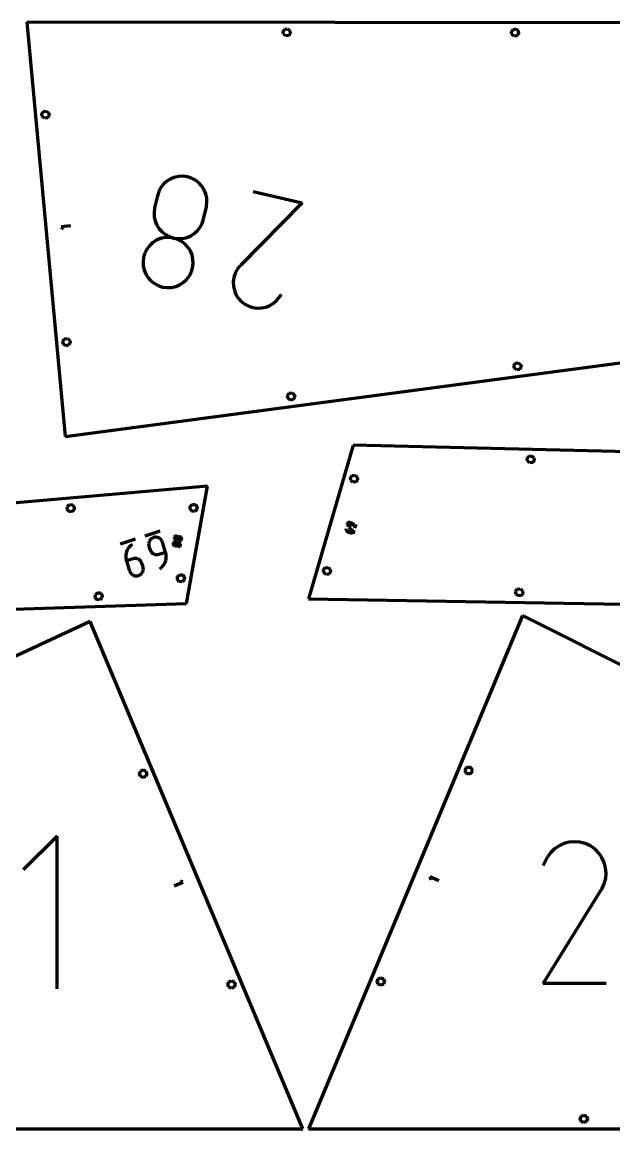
# Model space of a CAD drawing. Header units: inches. Extents: x -100 to 100, y -100 to -26.
# Drawn here: x -49.31 to -36.35, y -99.94 to -75.72 of the extents above; entities that cross this region are included whole.
import ezdxf

# ---------------------------------------------------------------- set-up
doc = ezdxf.new("R2010")
doc.units = ezdxf.units.IN
doc.header["$MEASUREMENT"] = 0
for name, color, linetype, lineweight in [('annotation', 7, 'Continuous', 0), ('boundary', 7, 'Continuous', 0), ('hole', 7, 'Continuous', 0)]:
    doc.layers.add(name, color=color, linetype=linetype, lineweight=lineweight)

msp = doc.modelspace()

# ---------------------------------------------------------------- linework, layer by layer
at = {"layer": 'annotation', "color": 1, "lineweight": 70}
for p, q in [((-46.148126, -79.198805), (-46.217899, -79.261613)), ((-46.068941, -79.148859), (-46.148126, -79.198805)), ((-45.982208, -79.112931), (-46.068941, -79.148859)), ((-45.889793, -79.092171), (-45.982208, -79.112931)), ((-45.793559, -79.087735), (-45.889793, -79.092171)), ((-45.695372, -79.100775), (-45.793559, -79.087735)), ((-45.601056, -79.13103), (-45.695372, -79.100775)), ((-45.695372, -79.100775), (-45.695372, -79.100775)), ((-45.515989, -79.176242), (-45.601056, -79.13103)), ((-45.44136, -79.234571), (-45.515989, -79.176242)), ((-46.321745, -79.421205), (-46.35209, -79.515683)), ((-46.276393, -79.336131), (-46.321745, -79.421205)), ((-46.217899, -79.261613), (-46.276393, -79.336131)), ((-45.378363, -79.304175), (-45.44136, -79.234571)), ((-45.328187, -79.383214), (-45.378363, -79.304175)), ((-45.292025, -79.469848), (-45.328187, -79.383214)), ((-44.253305, -79.425164), (-43.180752, -79.666388)), ((-46.35209, -79.515683), (-46.412175, -79.782837)), ((-45.271068, -79.562235), (-45.292025, -79.469848)), ((-45.279537, -79.756907), (-45.266509, -79.658535)), ((-45.266509, -79.658535), (-45.271068, -79.562235)), ((-43.180752, -79.666388), (-44.530665, -81.038992)), ((-46.412175, -79.782837), (-46.425219, -79.881254)), ((-46.425219, -79.881254), (-46.420699, -79.977677)), ((-46.412175, -79.782837), (-46.412175, -79.782837)), ((-45.339621, -80.024061), (-45.279537, -79.756907)), ((-45.279537, -79.756907), (-45.279537, -79.756907)), ((-48.251881, -80.175956), (-48.46098, -80.195384)), ((-46.420699, -79.977677), (-46.3998, -80.070241)), ((-46.3998, -80.070241), (-46.363702, -80.157086)), ((-46.363702, -80.157086), (-46.31359, -80.236349)), ((-45.415326, -80.203727), (-45.369963, -80.118546)), ((-45.369963, -80.118546), (-45.339621, -80.024061)), ((-48.46098, -80.195384), (-48.410162, -80.237549)), ((-46.31359, -80.236349), (-46.250646, -80.306167)), ((-46.250646, -80.306167), (-46.176052, -80.364679)), ((-46.176052, -80.364679), (-46.090991, -80.410021)), ((-46.090991, -80.410021), (-45.996646, -80.440331)), ((-45.709655, -80.427804), (-45.622875, -80.391643)), ((-45.622875, -80.391643), (-45.543649, -80.341456)), ((-45.543649, -80.341456), (-45.473844, -80.278424)), ((-45.473844, -80.278424), (-45.415326, -80.203727)), ((-46.519426, -80.602291), (-46.577966, -80.67701)), ((-46.4496, -80.539244), (-46.519426, -80.602291)), ((-46.370358, -80.489047), (-46.4496, -80.539244)), ((-46.283571, -80.452879), (-46.370358, -80.489047)), ((-46.19111, -80.431918), (-46.283571, -80.452879)), ((-46.094845, -80.427343), (-46.19111, -80.431918)), ((-45.996646, -80.440331), (-46.094845, -80.427343)), ((-45.996646, -80.440331), (-45.996646, -80.440331)), ((-45.996646, -80.440331), (-45.898408, -80.453329)), ((-45.902343, -80.470638), (-45.996646, -80.440331)), ((-45.996646, -80.440331), (-45.996646, -80.440331)), ((-45.817306, -80.515989), (-45.902343, -80.470638)), ((-45.898408, -80.453329), (-45.802122, -80.448759)), ((-45.742723, -80.574519), (-45.817306, -80.515989)), ((-45.802122, -80.448759), (-45.709655, -80.427804)), ((-45.679779, -80.644363), (-45.742723, -80.574519)), ((-45.62966, -80.723653), (-45.679779, -80.644363)), ((-46.653706, -80.856753), (-46.666649, -80.954725)), ((-46.623349, -80.762224), (-46.653706, -80.856753)), ((-46.653706, -80.856753), (-46.653706, -80.856753)), ((-46.577966, -80.67701), (-46.623349, -80.762224)), ((-45.593552, -80.810526), (-45.62966, -80.723653)), ((-45.572641, -80.903114), (-45.593552, -80.810526)), ((-46.666649, -80.954725), (-46.662054, -81.05081)), ((-46.662054, -81.05081), (-46.641099, -81.143131)), ((-46.641099, -81.143131), (-46.604965, -81.229811)), ((-45.611402, -81.192057), (-45.581152, -81.097977)), ((-45.581152, -81.097977), (-45.568112, -80.999553)), ((-45.581152, -81.097977), (-45.581152, -81.097977)), ((-45.568112, -80.999553), (-45.572641, -80.903114)), ((-44.604192, -81.130195), (-44.648581, -81.215894)), ((-44.54351, -81.051537), (-44.604192, -81.130195)), ((-44.542074, -81.049848), (-44.54351, -81.051537)), ((-44.54351, -81.051537), (-44.54351, -81.051537)), ((-44.540665, -81.048258), (-44.542074, -81.049848)), ((-44.539271, -81.046756), (-44.540665, -81.048258)), ((-44.537882, -81.045332), (-44.539271, -81.046756)), ((-44.536489, -81.043974), (-44.537882, -81.045332)), ((-44.535081, -81.042672), (-44.536489, -81.043974)), ((-44.533648, -81.041415), (-44.535081, -81.042672)), ((-44.53218, -81.040192), (-44.533648, -81.041415)), ((-44.530665, -81.038992), (-44.53218, -81.040192)), ((-44.530665, -81.038992), (-44.530665, -81.038992)), ((-46.604965, -81.229811), (-46.55483, -81.308972)), ((-46.55483, -81.308972), (-46.491874, -81.378738)), ((-46.491874, -81.378738), (-46.417275, -81.43723)), ((-45.784926, -81.414243), (-45.715159, -81.351381)), ((-45.715159, -81.351381), (-45.656694, -81.276922)), ((-45.656694, -81.276922), (-45.611402, -81.192057)), ((-44.6768, -81.306446), (-44.688973, -81.399659)), ((-44.648581, -81.215894), (-44.6768, -81.306446)), ((-46.417275, -81.43723), (-46.332215, -81.482571)), ((-46.332215, -81.482571), (-46.237871, -81.512885)), ((-46.237871, -81.512885), (-46.237871, -81.512885)), ((-46.237871, -81.512885), (-46.139632, -81.525884)), ((-46.139632, -81.525884), (-46.043349, -81.521328)), ((-46.043349, -81.521328), (-45.950891, -81.500408)), ((-45.950891, -81.500408), (-45.864127, -81.464316)), ((-45.864127, -81.464316), (-45.784926, -81.414243)), ((-44.688973, -81.399659), (-44.685222, -81.493345)), ((-44.685222, -81.493345), (-44.66567, -81.585314)), ((-44.66567, -81.585314), (-44.63044, -81.673377)), ((-44.63044, -81.673377), (-44.579656, -81.755342)), ((-44.579656, -81.755342), (-44.51344, -81.829021)), ((-44.51344, -81.829021), (-44.51344, -81.829021)), ((-44.51344, -81.829021), (-44.434407, -81.889177)), ((-43.891084, -81.914431), (-43.809154, -81.863358)), ((-43.809154, -81.863358), (-43.735444, -81.796679)), ((-43.735444, -81.796679), (-43.634638, -81.677426)), ((-44.434407, -81.889177), (-44.348485, -81.933229)), ((-44.348485, -81.933229), (-44.257832, -81.961249)), ((-44.257832, -81.961249), (-44.164607, -81.973308)), ((-44.164607, -81.973308), (-44.070969, -81.969477)), ((-44.070969, -81.969477), (-43.979075, -81.949828)), ((-43.979075, -81.949828), (-43.891084, -81.914431)), ((-42.19376, -86.69634), (-42.193858, -86.702811)), ((-42.193858, -86.702811), (-42.192842, -86.709097)), ((-42.192476, -86.689812), (-42.19376, -86.69634)), ((-42.192842, -86.709097), (-42.190782, -86.715066)), ((-42.190044, -86.683606), (-42.192476, -86.689812)), ((-42.192476, -86.689812), (-42.192476, -86.689812)), ((-42.190782, -86.715066), (-42.187751, -86.720588)), ((-42.186645, -86.67809), (-42.190044, -86.683606)), ((-42.182408, -86.673335), (-42.186645, -86.67809)), ((-42.177462, -86.669411), (-42.182408, -86.673335)), ((-42.171938, -86.666389), (-42.177462, -86.669411)), ((-42.165965, -86.66434), (-42.171938, -86.666389)), ((-42.159673, -86.663333), (-42.165965, -86.66434)), ((-42.153191, -86.663439), (-42.159673, -86.663333)), ((-42.146649, -86.664728), (-42.153191, -86.663439)), ((-42.093428, -86.680256), (-42.146649, -86.664728)), ((-42.146649, -86.664728), (-42.146649, -86.664728)), ((-42.106194, -86.721887), (-42.103767, -86.715693)), ((-42.103767, -86.715693), (-42.093428, -86.680256)), ((-42.082897, -86.684179), (-42.093428, -86.680256)), ((-42.073223, -86.689487), (-42.082897, -86.684179)), ((-42.064508, -86.696043), (-42.073223, -86.689487)), ((-42.056853, -86.703714), (-42.064508, -86.696043)), ((-42.050362, -86.712367), (-42.056853, -86.703714)), ((-42.045135, -86.721866), (-42.050362, -86.712367)), ((-42.024574, -86.782058), (-42.001295, -86.702265)), ((-46.297765, -86.859518), (-46.627772, -86.965133)), ((-42.22542, -86.802728), (-42.22542, -86.802728)), ((-42.22542, -86.802728), (-42.224575, -86.813991)), ((-42.224575, -86.813991), (-42.222164, -86.824803)), ((-42.222164, -86.824803), (-42.218288, -86.835031)), ((-42.218288, -86.835031), (-42.213047, -86.844543)), ((-42.213047, -86.844543), (-42.206541, -86.853205)), ((-42.206541, -86.853205), (-42.198871, -86.860885)), ((-42.198871, -86.860885), (-42.190138, -86.867448)), ((-42.190138, -86.867448), (-42.180442, -86.872762)), ((-42.187751, -86.720588), (-42.183819, -86.725533)), ((-42.183819, -86.725533), (-42.179057, -86.729771)), ((-42.180442, -86.872762), (-42.169884, -86.876693)), ((-42.179057, -86.729771), (-42.173536, -86.733172)), ((-42.173536, -86.733172), (-42.167327, -86.735604)), ((-42.159545, -86.841256), (-42.169884, -86.876693)), ((-42.169884, -86.876693), (-42.116843, -86.892168)), ((-42.167327, -86.735604), (-42.149584, -86.74078)), ((-42.157117, -86.835048), (-42.159545, -86.841256)), ((-42.153727, -86.829529), (-42.157117, -86.835048)), ((-42.149503, -86.82477), (-42.153727, -86.829529)), ((-42.149584, -86.74078), (-42.149584, -86.74078)), ((-42.149584, -86.74078), (-42.143042, -86.742068)), ((-42.144573, -86.820842), (-42.149503, -86.82477)), ((-42.139066, -86.817816), (-42.144573, -86.820842)), ((-42.143042, -86.742068), (-42.13656, -86.74217)), ((-42.133109, -86.815761), (-42.139066, -86.817816)), ((-42.13656, -86.74217), (-42.130267, -86.741157)), ((-42.12683, -86.81475), (-42.133109, -86.815761)), ((-42.130267, -86.741157), (-42.124294, -86.739102)), ((-42.120357, -86.814854), (-42.12683, -86.81475)), ((-42.124294, -86.739102), (-42.11877, -86.736075)), ((-42.113819, -86.816142), (-42.120357, -86.814854)), ((-42.11877, -86.736075), (-42.113826, -86.73215)), ((-42.116843, -86.892168), (-42.116843, -86.892168)), ((-42.116843, -86.892168), (-42.110301, -86.893456)), ((-42.113826, -86.73215), (-42.109591, -86.727396)), ((-42.096165, -86.821293), (-42.113819, -86.816142)), ((-42.113819, -86.816142), (-42.113819, -86.816142)), ((-42.110301, -86.893456), (-42.103819, -86.893558)), ((-42.109591, -86.727396), (-42.106194, -86.721887)), ((-42.103819, -86.893558), (-42.097526, -86.892545)), ((-42.097526, -86.892545), (-42.091553, -86.89049)), ((-42.089956, -86.823723), (-42.096165, -86.821293)), ((-42.091553, -86.89049), (-42.08603, -86.887463)), ((-42.084435, -86.827119), (-42.089956, -86.823723)), ((-42.08603, -86.887463), (-42.081085, -86.883538)), ((-42.079673, -86.831351), (-42.084435, -86.827119)), ((-42.081085, -86.883538), (-42.07685, -86.878784)), ((-42.075741, -86.836291), (-42.079673, -86.831351)), ((-42.07685, -86.878784), (-42.073454, -86.873275)), ((-42.07271, -86.841809), (-42.075741, -86.836291)), ((-42.073454, -86.873275), (-42.071026, -86.867081)), ((-42.070652, -86.847775), (-42.07271, -86.841809)), ((-42.071026, -86.867081), (-42.069738, -86.860541)), ((-42.071026, -86.867081), (-42.071026, -86.867081)), ((-42.069637, -86.854063), (-42.070652, -86.847775)), ((-42.069738, -86.860541), (-42.069637, -86.854063)), ((-42.062712, -86.912778), (-42.039432, -86.832985)), ((-42.041276, -86.732078), (-42.045135, -86.721866)), ((-42.038885, -86.742869), (-42.041276, -86.732078)), ((-42.038065, -86.754105), (-42.038885, -86.742869)), ((-42.038065, -86.754105), (-42.038065, -86.754105)), ((-46.838399, -87.032542), (-47.168406, -87.138158)), ((-46.940444, -87.173372), (-46.972159, -87.206796)), ((-46.90353, -87.144339), (-46.940444, -87.173372)), ((-46.90353, -87.144339), (-46.90353, -87.144339)), ((-46.539585, -87.107995), (-46.543105, -87.13432)), ((-46.543105, -87.13432), (-46.541965, -87.161316)), ((-46.541965, -87.161316), (-46.535887, -87.188437)), ((-46.531686, -87.082889), (-46.539585, -87.107995)), ((-46.535887, -87.188437), (-46.51252, -87.26145)), ((-46.519687, -87.05955), (-46.531686, -87.082889)), ((-46.503867, -87.038524), (-46.519687, -87.05955)), ((-46.484507, -87.020359), (-46.503867, -87.038524)), ((-46.461885, -87.005602), (-46.484507, -87.020359)), ((-46.436282, -86.994801), (-46.461885, -87.005602)), ((-46.40922, -86.988747), (-46.436282, -86.994801)), ((-46.436282, -86.994801), (-46.436282, -86.994801)), ((-46.382263, -86.987637), (-46.40922, -86.988747)), ((-46.355962, -86.991188), (-46.382263, -86.987637)), ((-46.330867, -86.99912), (-46.355962, -86.991188)), ((-46.307529, -87.01115), (-46.330867, -86.99912)), ((-46.286499, -87.026997), (-46.307529, -87.01115)), ((-46.268326, -87.04638), (-46.286499, -87.026997)), ((-46.253563, -87.069016), (-46.268326, -87.04638)), ((-46.242759, -87.094624), (-46.253563, -87.069016)), ((-46.172551, -87.313994), (-46.242759, -87.094624)), ((-46.242759, -87.094624), (-46.242759, -87.094624)), ((-46.007045, -87.129697), (-46.007637, -87.136322)), ((-46.007637, -87.136322), (-46.007062, -87.142766)), ((-46.007062, -87.142766), (-46.005403, -87.148907)), ((-46.005287, -87.123281), (-46.007045, -87.129697)), ((-46.007045, -87.129697), (-46.007045, -87.129697)), ((-46.005403, -87.148907), (-46.002743, -87.154623)), ((-46.002498, -87.117443), (-46.005287, -87.123281)), ((-46.002743, -87.154623), (-45.999163, -87.159793)), ((-45.998799, -87.112268), (-46.002498, -87.117443)), ((-45.999163, -87.159793), (-45.994748, -87.164293)), ((-45.994311, -87.10784), (-45.998799, -87.112268)), ((-45.994748, -87.164293), (-45.98958, -87.168003)), ((-45.989152, -87.104246), (-45.994311, -87.10784)), ((-45.98958, -87.168003), (-45.983741, -87.170801)), ((-45.983443, -87.10157), (-45.989152, -87.104246)), ((-45.983741, -87.170801), (-45.977315, -87.172565)), ((-45.982891, -86.995686), (-45.983483, -87.002312)), ((-45.983483, -87.002312), (-45.982908, -87.008756)), ((-45.977305, -87.099898), (-45.983443, -87.10157)), ((-45.982908, -87.008756), (-45.981249, -87.014897)), ((-45.981133, -86.989271), (-45.982891, -86.995686)), ((-45.982891, -86.995686), (-45.982891, -86.995686)), ((-45.981249, -87.014897), (-45.978589, -87.020613)), ((-45.978344, -86.983433), (-45.981133, -86.989271)), ((-45.978589, -87.020613), (-45.97501, -87.025782)), ((-45.974646, -86.978258), (-45.978344, -86.983433)), ((-45.977315, -87.172565), (-45.959216, -87.175827)), ((-45.970856, -87.099315), (-45.977305, -87.099898)), ((-45.97501, -87.025782), (-45.970594, -87.030283)), ((-45.970157, -86.97383), (-45.974646, -86.978258)), ((-45.964218, -87.099906), (-45.970856, -87.099315)), ((-45.970594, -87.030283), (-45.965426, -87.033993)), ((-45.964998, -86.970236), (-45.970157, -86.97383)), ((-45.965426, -87.033993), (-45.959587, -87.036791)), ((-45.959289, -86.96756), (-45.964998, -86.970236)), ((-45.964218, -87.099906), (-45.964218, -87.099906)), ((-45.94612, -87.103168), (-45.964218, -87.099906)), ((-45.959587, -87.036791), (-45.953161, -87.038555)), ((-45.953151, -86.965888), (-45.959289, -86.96756)), ((-45.959216, -87.175827), (-45.959216, -87.175827)), ((-45.959216, -87.175827), (-45.952575, -87.176419)), ((-45.953161, -87.038555), (-45.935062, -87.041817)), ((-45.946703, -86.965304), (-45.953151, -86.965888)), ((-45.952575, -87.176419), (-45.946119, -87.175838)), ((-45.940065, -86.965895), (-45.946703, -86.965304)), ((-45.939693, -87.104931), (-45.94612, -87.103168)), ((-45.946119, -87.175838), (-45.939968, -87.174169)), ((-45.940065, -86.965895), (-45.940065, -86.965895)), ((-45.921966, -86.969157), (-45.940065, -86.965895)), ((-45.939968, -87.174169), (-45.934245, -87.171497)), ((-45.933847, -87.10773), (-45.939693, -87.104931)), ((-45.935062, -87.041817), (-45.935062, -87.041817)), ((-45.935062, -87.041817), (-45.928421, -87.042409)), ((-45.934245, -87.171497), (-45.929071, -87.167906)), ((-45.928667, -87.111441), (-45.933847, -87.10773)), ((-45.929071, -87.167906), (-45.924568, -87.163482)), ((-45.924236, -87.115943), (-45.928667, -87.111441)), ((-45.928421, -87.042409), (-45.921965, -87.041828)), ((-45.924568, -87.163482), (-45.920857, -87.158308)), ((-45.920641, -87.121114), (-45.924236, -87.115943)), ((-45.915539, -86.970921), (-45.921966, -86.969157)), ((-45.921965, -87.041828), (-45.915814, -87.040159)), ((-45.920857, -87.158308), (-45.918059, -87.15247)), ((-45.917965, -87.126833), (-45.920641, -87.121114)), ((-45.918059, -87.15247), (-45.916297, -87.146053)), ((-45.916292, -87.132977), (-45.917965, -87.126833)), ((-45.916297, -87.146053), (-45.916886, -87.152679)), ((-45.916886, -87.152679), (-45.916302, -87.159125)), ((-45.916302, -87.159125), (-45.914629, -87.165268)), ((-45.916297, -87.146053), (-45.915708, -87.139424)), ((-45.914536, -87.139638), (-45.916297, -87.146053)), ((-45.916297, -87.146053), (-45.916297, -87.146053)), ((-45.916297, -87.146053), (-45.916297, -87.146053)), ((-45.915708, -87.139424), (-45.916292, -87.132977)), ((-45.915814, -87.040159), (-45.910091, -87.037487)), ((-45.909693, -86.973719), (-45.915539, -86.970921)), ((-45.914629, -87.165268), (-45.911952, -87.170987)), ((-45.911738, -87.133802), (-45.914536, -87.139638)), ((-45.911952, -87.170987), (-45.908356, -87.17616)), ((-45.908025, -87.128629), (-45.911738, -87.133802)), ((-45.910091, -87.037487), (-45.904917, -87.033896)), ((-45.904513, -86.97743), (-45.909693, -86.973719)), ((-45.908356, -87.17616), (-45.903925, -87.180663)), ((-45.90352, -87.124204), (-45.908025, -87.128629)), ((-45.904917, -87.033896), (-45.900414, -87.029471)), ((-45.900083, -86.981933), (-45.904513, -86.97743)), ((-45.903925, -87.180663), (-45.898743, -87.184376)), ((-45.898345, -87.120613), (-45.90352, -87.124204)), ((-45.900414, -87.029471), (-45.896703, -87.024298)), ((-45.896487, -86.987104), (-45.900083, -86.981933)), ((-45.898743, -87.184376), (-45.892894, -87.187175)), ((-45.89262, -87.11794), (-45.898345, -87.120613)), ((-45.896703, -87.024298), (-45.893906, -87.01846)), ((-45.893811, -86.992822), (-45.896487, -86.987104)), ((-45.893906, -87.01846), (-45.892144, -87.012042)), ((-45.892138, -86.998966), (-45.893811, -86.992822)), ((-45.892894, -87.187175), (-45.886464, -87.18894)), ((-45.892144, -87.012042), (-45.892732, -87.018669)), ((-45.892732, -87.018669), (-45.892148, -87.025115)), ((-45.886468, -87.11627), (-45.89262, -87.11794)), ((-45.892148, -87.025115), (-45.890475, -87.031258)), ((-45.892144, -87.012042), (-45.891555, -87.005414)), ((-45.890382, -87.005628), (-45.892144, -87.012042)), ((-45.892144, -87.012042), (-45.892144, -87.012042)), ((-45.892144, -87.012042), (-45.892144, -87.012042)), ((-45.891555, -87.005414), (-45.892138, -86.998966)), ((-45.890475, -87.031258), (-45.887799, -87.036977)), ((-45.887584, -86.999791), (-45.890382, -87.005628)), ((-45.887799, -87.036977), (-45.884202, -87.042149)), ((-45.883871, -86.994619), (-45.887584, -86.999791)), ((-45.88001, -87.115689), (-45.886468, -87.11627)), ((-45.886464, -87.18894), (-45.886464, -87.18894)), ((-45.886464, -87.18894), (-45.879854, -87.189526)), ((-45.884202, -87.042149), (-45.879771, -87.046653)), ((-45.879366, -86.990194), (-45.883871, -86.994619)), ((-45.873368, -87.11628), (-45.88001, -87.115689)), ((-45.879854, -87.189526), (-45.87342, -87.188941)), ((-45.879771, -87.046653), (-45.874589, -87.050365)), ((-45.874191, -86.986603), (-45.879366, -86.990194)), ((-45.874589, -87.050365), (-45.868741, -87.053165)), ((-45.868466, -86.98393), (-45.874191, -86.986603)), ((-45.87342, -87.188941), (-45.867286, -87.187269)), ((-45.866969, -87.118039), (-45.873368, -87.11628)), ((-45.873368, -87.11628), (-45.873368, -87.11628)), ((-45.868741, -87.053165), (-45.862311, -87.05493)), ((-45.862314, -86.98226), (-45.868466, -86.98393)), ((-45.867286, -87.187269), (-45.861574, -87.184595)), ((-45.861144, -87.120833), (-45.866969, -87.118039)), ((-45.855856, -86.981678), (-45.862314, -86.98226)), ((-45.862311, -87.05493), (-45.862311, -87.05493)), ((-45.862311, -87.05493), (-45.8557, -87.055516)), ((-45.861574, -87.184595), (-45.856407, -87.181003)), ((-45.85598, -87.124542), (-45.861144, -87.120833)), ((-45.856407, -87.181003), (-45.851907, -87.176578)), ((-45.851561, -87.129042), (-45.85598, -87.124542)), ((-45.849215, -86.98227), (-45.855856, -86.981678)), ((-45.8557, -87.055516), (-45.849266, -87.054931)), ((-45.851907, -87.176578), (-45.848197, -87.171404)), ((-45.847973, -87.134212), (-45.851561, -87.129042)), ((-45.849266, -87.054931), (-45.843132, -87.053259)), ((-45.842815, -86.984029), (-45.849215, -86.98227)), ((-45.849215, -86.98227), (-45.849215, -86.98227)), ((-45.848197, -87.171404), (-45.8454, -87.165566)), ((-45.845302, -87.139929), (-45.847973, -87.134212)), ((-45.8454, -87.165566), (-45.843638, -87.159149)), ((-45.843632, -87.146073), (-45.845302, -87.139929)), ((-45.843638, -87.159149), (-45.843049, -87.15252)), ((-45.843638, -87.159149), (-45.843638, -87.159149)), ((-45.843049, -87.15252), (-45.843632, -87.146073)), ((-45.843132, -87.053259), (-45.83742, -87.050585)), ((-45.83699, -86.986823), (-45.842815, -86.984029)), ((-45.83742, -87.050585), (-45.832253, -87.046993)), ((-45.831826, -86.990531), (-45.83699, -86.986823)), ((-45.832253, -87.046993), (-45.827753, -87.042568)), ((-45.827407, -86.995032), (-45.831826, -86.990531)), ((-45.827753, -87.042568), (-45.824044, -87.037394)), ((-45.823819, -87.000201), (-45.827407, -86.995032)), ((-45.824044, -87.037394), (-45.821246, -87.031556)), ((-45.821148, -87.005919), (-45.823819, -87.000201)), ((-45.821246, -87.031556), (-45.819484, -87.025138)), ((-45.819478, -87.012062), (-45.821148, -87.005919)), ((-45.819484, -87.025138), (-45.818895, -87.01851)), ((-45.819484, -87.025138), (-45.819484, -87.025138)), ((-45.818895, -87.01851), (-45.819478, -87.012062)), ((-47.042508, -87.371101), (-47.044841, -87.416504)), ((-47.044841, -87.416504), (-47.040622, -87.462308)), ((-47.033848, -87.326764), (-47.042508, -87.371101)), ((-47.019086, -87.284157), (-47.033848, -87.326764)), ((-46.998448, -87.243946), (-47.019086, -87.284157)), ((-46.972159, -87.206796), (-46.998448, -87.243946)), ((-46.51252, -87.26145), (-46.51252, -87.26145)), ((-46.51252, -87.26145), (-46.501726, -87.287047)), ((-46.501726, -87.287047), (-46.486991, -87.309655)), ((-46.486991, -87.309655), (-46.468856, -87.328995)), ((-46.468856, -87.328995), (-46.447867, -87.34479)), ((-46.447867, -87.34479), (-46.424566, -87.356764)), ((-46.424566, -87.356764), (-46.399497, -87.364639)), ((-46.399497, -87.364639), (-46.373203, -87.368138)), ((-46.373203, -87.368138), (-46.346228, -87.366984)), ((-46.346228, -87.366984), (-46.319115, -87.3609)), ((-46.319115, -87.3609), (-46.172551, -87.313994)), ((-46.161519, -87.359644), (-46.172551, -87.313994)), ((-46.157273, -87.405539), (-46.161519, -87.359644)), ((-46.159589, -87.45102), (-46.157273, -87.405539)), ((-47.040622, -87.462308), (-47.029625, -87.507847)), ((-46.883061, -87.46094), (-47.029625, -87.507847)), ((-47.029625, -87.507847), (-46.95918, -87.727962)), ((-46.855999, -87.454887), (-46.883061, -87.46094)), ((-46.829042, -87.453776), (-46.855999, -87.454887)), ((-46.802741, -87.457328), (-46.829042, -87.453776)), ((-46.777646, -87.465259), (-46.802741, -87.457328)), ((-46.754308, -87.477289), (-46.777646, -87.465259)), ((-46.733278, -87.493137), (-46.754308, -87.477289)), ((-46.715106, -87.512519), (-46.733278, -87.493137)), ((-46.700342, -87.535155), (-46.715106, -87.512519)), ((-46.689538, -87.560763), (-46.700342, -87.535155)), ((-46.666052, -87.634149), (-46.689538, -87.560763)), ((-46.689538, -87.560763), (-46.689538, -87.560763)), ((-46.659979, -87.661273), (-46.666052, -87.634149)), ((-46.658856, -87.688279), (-46.659979, -87.661273)), ((-46.298643, -87.678368), (-46.261695, -87.649188)), ((-46.298643, -87.678368), (-46.298643, -87.678368)), ((-46.261695, -87.649188), (-46.229955, -87.615646)), ((-46.229955, -87.615646), (-46.203649, -87.5784)), ((-46.203649, -87.5784), (-46.183002, -87.538108)), ((-46.183002, -87.538108), (-46.16824, -87.495429)), ((-46.16824, -87.495429), (-46.159589, -87.45102)), ((-46.95918, -87.727962), (-46.95918, -87.727962)), ((-46.95918, -87.727962), (-46.948382, -87.753574)), ((-46.948382, -87.753574), (-46.933634, -87.776219)), ((-46.933634, -87.776219), (-46.915482, -87.795614)), ((-46.915482, -87.795614), (-46.894472, -87.811475)), ((-46.894472, -87.811475), (-46.871149, -87.823517)), ((-46.871149, -87.823517), (-46.846059, -87.831457)), ((-46.846059, -87.831457), (-46.819747, -87.835012)), ((-46.819747, -87.835012), (-46.79276, -87.833896)), ((-46.79276, -87.833896), (-46.765643, -87.827826)), ((-46.765643, -87.827826), (-46.740095, -87.817041)), ((-46.765643, -87.827826), (-46.765643, -87.827826)), ((-46.740095, -87.817041), (-46.717504, -87.80229)), ((-46.717504, -87.80229), (-46.698153, -87.784122)), ((-46.698153, -87.784122), (-46.682329, -87.763087)), ((-46.682329, -87.763087), (-46.670315, -87.739735)), ((-46.670315, -87.739735), (-46.662396, -87.714616)), ((-46.662396, -87.714616), (-46.658856, -87.688279)), ((-48.548344, -93.528096), (-49.291785, -94.271747)), ((-48.548344, -96.872215), (-48.548344, -93.528096)), ((-37.449251, -93.693851), (-37.556371, -93.743223)), ((-37.335638, -93.663371), (-37.449251, -93.693851)), ((-37.218155, -93.652462), (-37.335638, -93.663371)), ((-37.099426, -93.661808), (-37.218155, -93.652462)), ((-36.982074, -93.692089), (-37.099426, -93.661808)), ((-36.868724, -93.743988), (-36.982074, -93.692089)), ((-37.740638, -93.895912), (-37.812538, -93.997866)), ((-37.654375, -93.810803), (-37.740638, -93.895912)), ((-37.556371, -93.743223), (-37.654375, -93.810803)), ((-36.767344, -93.815977), (-36.868724, -93.743988)), ((-36.868724, -93.743988), (-36.868724, -93.743988)), ((-36.68258, -93.902364), (-36.767344, -93.815977)), ((-36.615184, -94.0005), (-36.68258, -93.902364)), ((-37.812538, -93.997866), (-37.903139, -94.171665)), ((-36.565911, -94.107739), (-36.615184, -94.0005)), ((-36.535515, -94.221433), (-36.565911, -94.107739)), ((-36.524749, -94.338933), (-36.535515, -94.221433)), ((-40.188921, -94.505631), (-40.382737, -94.424788)), ((-40.382737, -94.424788), (-40.357609, -94.485853)), ((-36.565121, -94.574765), (-36.534366, -94.457594)), ((-36.534366, -94.457594), (-36.524749, -94.338933)), ((-45.985764, -94.616207), (-45.792085, -94.535037)), ((-45.792085, -94.535037), (-45.8532, -94.51003)), ((-37.905088, -96.75936), (-36.630043, -94.706701)), ((-36.630043, -94.706701), (-36.628518, -94.704815)), ((-36.630043, -94.706701), (-36.630043, -94.706701)), ((-36.628518, -94.704815), (-36.627057, -94.702913)), ((-36.627057, -94.702913), (-36.625648, -94.700978)), ((-36.625648, -94.700978), (-36.624282, -94.698996)), ((-36.624282, -94.698996), (-36.622951, -94.69695)), ((-36.622951, -94.69695), (-36.621643, -94.694823)), ((-36.621643, -94.694823), (-36.62035, -94.6926)), ((-36.62035, -94.6926), (-36.619061, -94.690265)), ((-36.619061, -94.690265), (-36.617768, -94.687801)), ((-36.617768, -94.687801), (-36.565121, -94.574765)), ((-36.617768, -94.687801), (-36.617768, -94.687801)), ((-36.525218, -96.75936), (-37.905088, -96.75936))]:
    msp.add_line(p, q, dxfattribs=at)
at = {"layer": 'boundary', "color": 5, "lineweight": 70}
for p, q in [((-22.827732, -75.738333), (-49.211206, -75.715015)), ((-49.211206, -75.715015), (-48.368587, -84.783723)), ((-48.368587, -84.783723), (-23.547271, -81.486998)), ((-42.061034, -84.973981), (-43.042434, -88.337796)), ((-29.280682, -85.277579), (-42.061034, -84.973981)), ((-45.25123, -85.871352), (-56.266032, -86.832471)), ((-45.713977, -88.438769), (-45.25123, -85.871352)), ((-43.042434, -88.337796), (-28.820375, -88.574124)), ((-54.113128, -88.707517), (-45.713977, -88.438769)), ((-47.821449, -88.832517), (-71.754012, -99.9375)), ((-43.167434, -99.9375), (-47.821449, -88.832517)), ((-38.354745, -88.699124), (-43.042434, -99.9375)), ((-15.979199, -99.9375), (-38.354745, -88.699124)), ((-71.754012, -99.9375), (-43.167434, -99.9375)), ((-43.042434, -99.9375), (-15.979199, -99.9375))]:
    msp.add_line(p, q, dxfattribs=at)
at = {"layer": 'hole', "color": 5, "lineweight": 70}
for p, q in [((-43.59886, -75.920982), (-43.563067, -75.870196)), ((-43.588259, -75.982203), (-43.59886, -75.920982)), ((-43.537472, -76.017996), (-43.588259, -75.982203)), ((-43.563067, -75.870196), (-43.501847, -75.859594)), ((-43.476251, -76.007394), (-43.537472, -76.017996)), ((-43.501847, -75.859594), (-43.45106, -75.895387)), ((-43.440458, -75.956608), (-43.476251, -76.007394)), ((-43.45106, -75.895387), (-43.440458, -75.956608)), ((-38.598862, -75.925401), (-38.563069, -75.874615)), ((-38.58826, -75.986622), (-38.598862, -75.925401)), ((-38.537474, -76.022415), (-38.58826, -75.986622)), ((-38.563069, -75.874615), (-38.501849, -75.864013)), ((-38.476253, -76.011813), (-38.537474, -76.022415)), ((-38.501849, -75.864013), (-38.451062, -75.899806)), ((-38.44046, -75.961027), (-38.476253, -76.011813)), ((-38.451062, -75.899806), (-38.44046, -75.961027)), ((-48.882577, -77.72204), (-48.846784, -77.671254)), ((-48.871975, -77.783261), (-48.882577, -77.72204)), ((-48.846784, -77.671254), (-48.785563, -77.660652)), ((-48.785563, -77.660652), (-48.734777, -77.696445)), ((-48.734777, -77.696445), (-48.724175, -77.757666)), ((-48.821188, -77.819054), (-48.871975, -77.783261)), ((-48.759968, -77.808452), (-48.821188, -77.819054)), ((-48.724175, -77.757666), (-48.759968, -77.808452)), ((-48.419994, -82.700596), (-48.384201, -82.64981)), ((-48.409392, -82.761817), (-48.419994, -82.700596)), ((-48.358606, -82.79761), (-48.409392, -82.761817)), ((-48.384201, -82.64981), (-48.322981, -82.639208)), ((-48.297385, -82.787008), (-48.358606, -82.79761)), ((-48.322981, -82.639208), (-48.272194, -82.675001)), ((-48.261592, -82.736222), (-48.297385, -82.787008)), ((-48.272194, -82.675001), (-48.261592, -82.736222)), ((-38.544168, -83.229857), (-38.508375, -83.179071)), ((-38.533566, -83.291078), (-38.544168, -83.229857)), ((-38.482779, -83.326871), (-38.533566, -83.291078)), ((-38.508375, -83.179071), (-38.447154, -83.168469)), ((-38.421559, -83.316269), (-38.482779, -83.326871)), ((-38.447154, -83.168469), (-38.396367, -83.204262)), ((-38.385766, -83.265483), (-38.421559, -83.316269)), ((-38.396367, -83.204262), (-38.385766, -83.265483)), ((-43.500641, -83.888167), (-43.464848, -83.837381)), ((-43.490039, -83.949388), (-43.500641, -83.888167)), ((-43.439253, -83.985181), (-43.490039, -83.949388)), ((-43.464848, -83.837381), (-43.403627, -83.826779)), ((-43.378032, -83.974579), (-43.439253, -83.985181)), ((-43.403627, -83.826779), (-43.352841, -83.862572)), ((-43.342239, -83.923793), (-43.378032, -83.974579)), ((-43.352841, -83.862572), (-43.342239, -83.923793)), ((-38.253683, -85.263798), (-38.215678, -85.214645)), ((-38.215678, -85.214645), (-38.154048, -85.206762)), ((-38.154048, -85.206762), (-38.104895, -85.244767)), ((-38.104895, -85.244767), (-38.097012, -85.306397)), ((-38.2458, -85.325428), (-38.253683, -85.263798)), ((-38.196647, -85.363433), (-38.2458, -85.325428)), ((-38.135017, -85.35555), (-38.196647, -85.363433)), ((-38.097012, -85.306397), (-38.135017, -85.35555)), ((-42.125654, -85.686711), (-42.087649, -85.637558)), ((-42.117771, -85.748341), (-42.125654, -85.686711)), ((-42.087649, -85.637558), (-42.02602, -85.629675)), ((-42.02602, -85.629675), (-41.976867, -85.66768)), ((-41.968984, -85.72931), (-42.006988, -85.778463)), ((-41.976867, -85.66768), (-41.968984, -85.72931)), ((-42.068618, -85.786346), (-42.117771, -85.748341)), ((-42.006988, -85.778463), (-42.068618, -85.786346)), ((-48.326395, -86.377261), (-48.321247, -86.315343)), ((-48.286253, -86.424684), (-48.326395, -86.377261)), ((-48.321247, -86.315343), (-48.273823, -86.2752)), ((-48.224335, -86.429833), (-48.286253, -86.424684)), ((-48.273823, -86.2752), (-48.211905, -86.280349)), ((-48.176911, -86.389691), (-48.224335, -86.429833)), ((-48.211905, -86.280349), (-48.171763, -86.327772)), ((-48.171763, -86.327772), (-48.176911, -86.389691)), ((-45.636377, -86.370778), (-45.631228, -86.308859)), ((-45.596234, -86.418201), (-45.636377, -86.370778)), ((-45.631228, -86.308859), (-45.583805, -86.268717)), ((-45.534316, -86.42335), (-45.596234, -86.418201)), ((-45.583805, -86.268717), (-45.521886, -86.273866)), ((-45.486892, -86.383207), (-45.534316, -86.42335)), ((-45.521886, -86.273866), (-45.481744, -86.321289)), ((-45.481744, -86.321289), (-45.486892, -86.383207)), ((-42.714494, -87.705), (-42.67649, -87.655847)), ((-42.67649, -87.655847), (-42.61486, -87.647965)), ((-42.61486, -87.647965), (-42.565707, -87.685969)), ((-45.914025, -87.911228), (-45.908876, -87.84931)), ((-45.873883, -87.958651), (-45.914025, -87.911228)), ((-45.908876, -87.84931), (-45.861453, -87.809167)), ((-45.861453, -87.809167), (-45.799535, -87.814316)), ((-45.764541, -87.923658), (-45.811964, -87.9638)), ((-45.799535, -87.814316), (-45.759392, -87.861739)), ((-45.759392, -87.861739), (-45.764541, -87.923658)), ((-42.706611, -87.76663), (-42.714494, -87.705)), ((-42.657458, -87.804635), (-42.706611, -87.76663)), ((-42.595829, -87.796752), (-42.657458, -87.804635)), ((-42.557824, -87.747599), (-42.595829, -87.796752)), ((-42.565707, -87.685969), (-42.557824, -87.747599)), ((-45.811964, -87.9638), (-45.873883, -87.958651)), ((-38.50576, -88.174404), (-38.467756, -88.125251)), ((-38.467756, -88.125251), (-38.406126, -88.117368)), ((-38.406126, -88.117368), (-38.356973, -88.155373)), ((-38.356973, -88.155373), (-38.34909, -88.217003)), ((-47.714345, -88.306183), (-47.709197, -88.244265)), ((-47.674203, -88.353607), (-47.714345, -88.306183)), ((-47.709197, -88.244265), (-47.661773, -88.204123)), ((-47.612285, -88.358755), (-47.674203, -88.353607)), ((-47.661773, -88.204123), (-47.599855, -88.209271)), ((-47.564861, -88.318613), (-47.612285, -88.358755)), ((-47.599855, -88.209271), (-47.559713, -88.256695)), ((-47.559713, -88.256695), (-47.564861, -88.318613)), ((-38.497877, -88.236034), (-38.50576, -88.174404)), ((-38.448724, -88.274039), (-38.497877, -88.236034)), ((-38.387095, -88.266156), (-38.448724, -88.274039)), ((-38.34909, -88.217003), (-38.387095, -88.266156)), ((-39.615459, -92.095199), (-39.591682, -92.037796)), ((-39.591682, -92.037796), (-39.53428, -92.014019)), ((-39.53428, -92.014019), (-39.476877, -92.037796)), ((-39.476877, -92.037796), (-39.4531, -92.095199)), ((-46.743672, -92.163859), (-46.719895, -92.106456)), ((-46.719895, -92.221261), (-46.743672, -92.163859)), ((-46.719895, -92.106456), (-46.662493, -92.082679)), ((-46.662493, -92.245038), (-46.719895, -92.221261)), ((-46.662493, -92.082679), (-46.60509, -92.106456)), ((-46.60509, -92.221261), (-46.662493, -92.245038)), ((-46.60509, -92.106456), (-46.581313, -92.163859)), ((-46.581313, -92.163859), (-46.60509, -92.221261)), ((-39.591682, -92.152601), (-39.615459, -92.095199)), ((-39.53428, -92.176378), (-39.591682, -92.152601)), ((-39.476877, -92.152601), (-39.53428, -92.176378)), ((-39.4531, -92.095199), (-39.476877, -92.152601)), ((-41.51652, -96.652447), (-41.459117, -96.62867)), ((-41.459117, -96.62867), (-41.401715, -96.652447)), ((-44.811068, -96.775262), (-44.787291, -96.717859)), ((-44.787291, -96.832664), (-44.811068, -96.775262)), ((-44.787291, -96.717859), (-44.729888, -96.694082)), ((-44.729888, -96.856441), (-44.787291, -96.832664)), ((-44.729888, -96.694082), (-44.672486, -96.717859)), ((-44.672486, -96.832664), (-44.729888, -96.856441)), ((-44.672486, -96.717859), (-44.648709, -96.775262)), ((-44.648709, -96.775262), (-44.672486, -96.832664)), ((-41.540297, -96.709849), (-41.51652, -96.652447)), ((-41.51652, -96.767252), (-41.540297, -96.709849)), ((-41.459117, -96.791029), (-41.51652, -96.767252)), ((-41.401715, -96.767252), (-41.459117, -96.791029)), ((-41.401715, -96.652447), (-41.377938, -96.709849)), ((-41.377938, -96.709849), (-41.401715, -96.767252)), ((-37.091996, -99.71875), (-37.068219, -99.661347)), ((-37.068219, -99.776152), (-37.091996, -99.71875)), ((-37.068219, -99.661347), (-37.010817, -99.637571)), ((-37.010817, -99.799929), (-37.068219, -99.776152)), ((-37.010817, -99.637571), (-36.953414, -99.661347)), ((-36.953414, -99.776153), (-37.010817, -99.799929)), ((-36.953414, -99.661347), (-36.929637, -99.71875)), ((-36.929637, -99.71875), (-36.953414, -99.776153))]:
    msp.add_line(p, q, dxfattribs=at)

doc.saveas('drawing.dxf')
